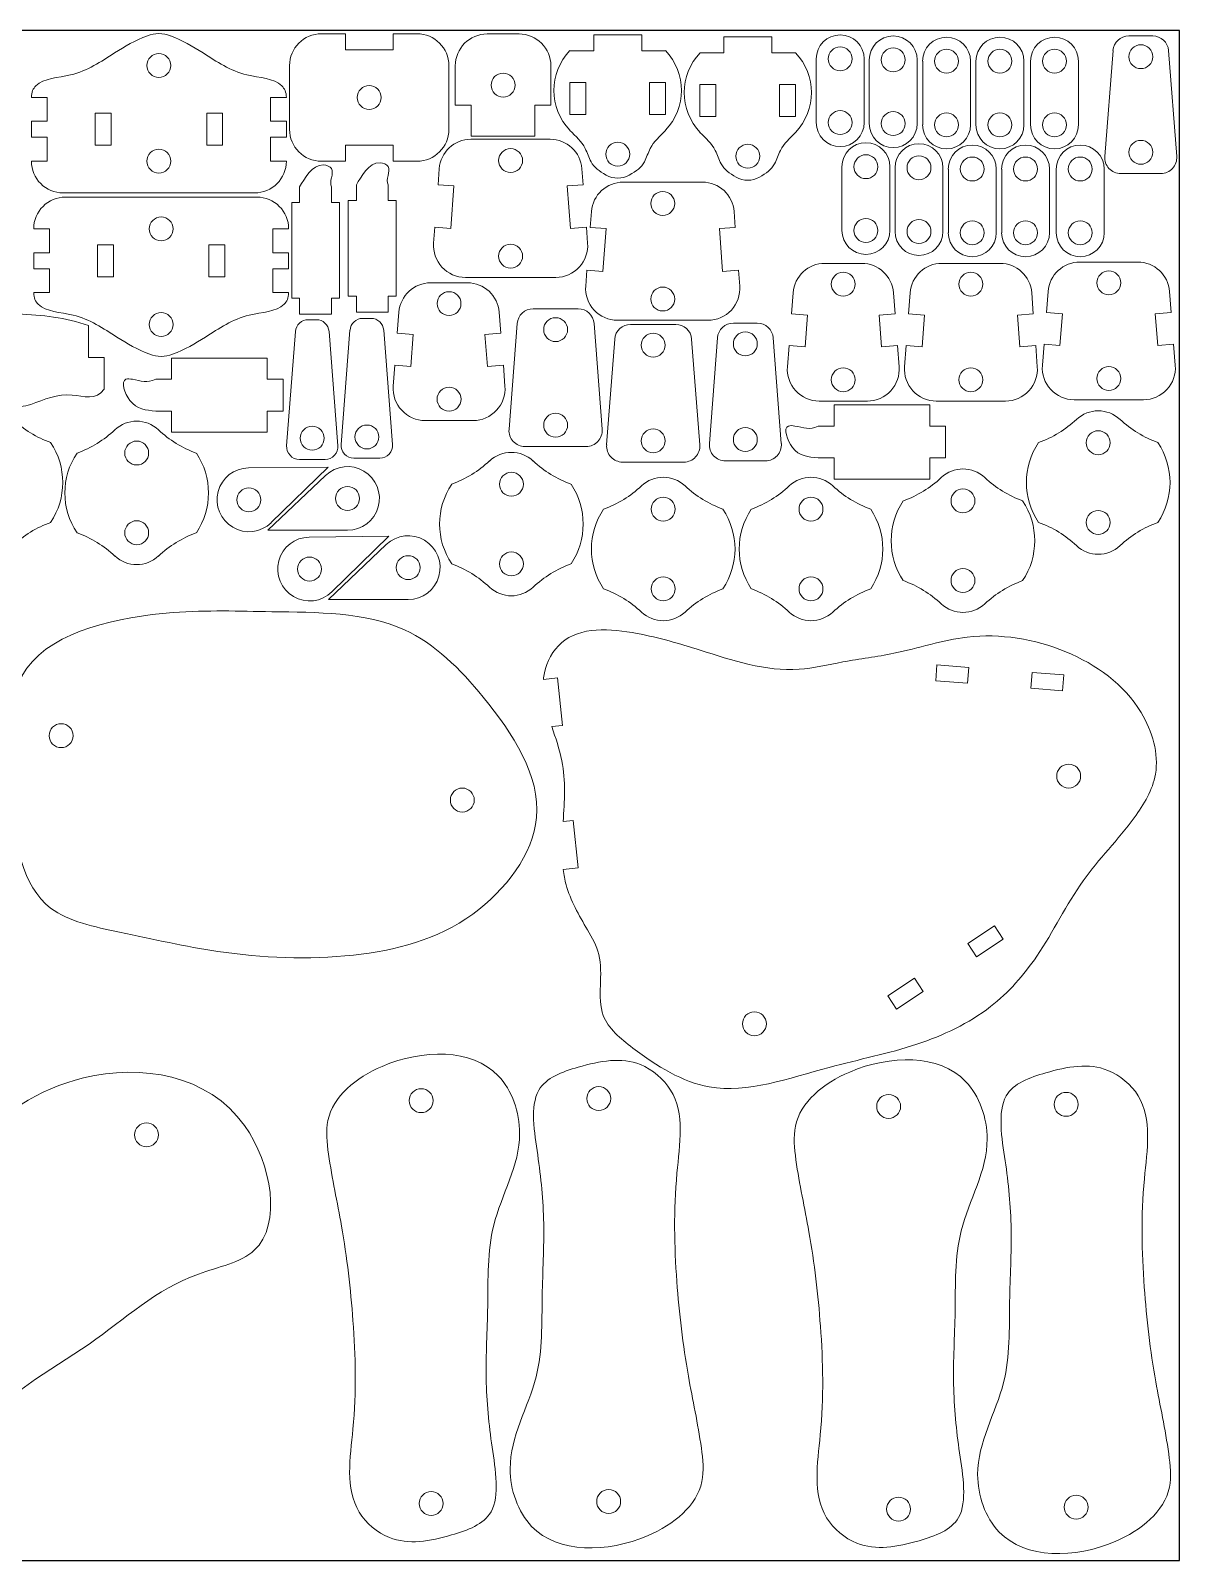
# Model space of a CAD drawing. Header units: inches. Extents: x -0.1 to 49, y 0 to 24.9.
# Drawn here: x 39.99 to 49.01, y 0.03 to 12.03 of the extents above; entities that cross this region are included whole.
import ezdxf

# ---------------------------------------------------------------- set-up
doc = ezdxf.new("R2010")
doc.units = ezdxf.units.IN
doc.header["$MEASUREMENT"] = 0

msp = doc.modelspace()

# ---------------------------------------------------------------- linework, layer by layer
at = {"color": 7, "linetype": 'Continuous', "lineweight": 15}
for p, q in [((42.464, 12.01), (42.276, 12.01)), ((42.464, 11.885), (42.464, 12.01)), ((43.026, 12.01), (42.839, 12.01)), ((42.839, 12.01), (42.839, 11.885)), ((43.826, 12.008), (43.576, 12.008)), ((44.413, 12.002), (44.788, 12.002)), ((44.413, 11.877), (44.413, 12.002)), ((44.788, 11.877), (44.788, 12.002)), ((42.839, 11.885), (42.464, 11.885)), ((45.433, 11.986), (45.808, 11.986)), ((45.433, 11.861), (45.433, 11.986)), ((45.808, 11.861), (45.808, 11.986)), ((48.609, 11.993), (48.796, 11.993)), ((44.413, 11.877), (44.225, 11.877)), ((44.975, 11.877), (44.788, 11.877)), ((45.433, 11.861), (45.245, 11.861)), ((45.995, 11.861), (45.808, 11.861)), ((46.157, 11.313), (46.157, 11.813)), ((46.532, 11.813), (46.532, 11.313)), ((46.573, 11.305), (46.573, 11.805)), ((46.948, 11.805), (46.948, 11.305)), ((46.992, 11.295), (46.992, 11.795)), ((47.367, 11.795), (47.367, 11.295)), ((47.41, 11.295), (47.41, 11.795)), ((47.785, 11.795), (47.785, 11.295)), ((47.839, 11.295), (47.839, 11.795)), ((48.214, 11.795), (48.214, 11.295)), ((48.421, 11.048), (48.485, 11.878)), ((48.921, 11.878), (48.985, 11.048)), ((42.026, 11.76), (42.026, 11.26)), ((43.276, 11.26), (43.276, 11.76)), ((43.326, 11.758), (43.326, 11.449)), ((44.076, 11.449), (44.076, 11.758)), ((44.225, 11.627), (44.225, 11.377)), ((44.225, 11.627), (44.35, 11.627)), ((44.35, 11.627), (44.35, 11.377)), ((44.85, 11.627), (44.85, 11.377)), ((44.85, 11.627), (44.975, 11.627)), ((44.975, 11.627), (44.975, 11.377)), ((45.245, 11.611), (45.245, 11.361)), ((45.245, 11.611), (45.37, 11.611)), ((45.37, 11.611), (45.37, 11.361)), ((45.87, 11.611), (45.87, 11.361)), ((45.87, 11.611), (45.995, 11.611)), ((45.995, 11.611), (45.995, 11.361)), ((40.126, 11.511), (40.001, 11.511)), ((40.126, 11.323), (40.126, 11.511)), ((41.876, 11.323), (41.876, 11.511)), ((42.001, 11.511), (41.876, 11.511)), ((43.451, 11.449), (43.326, 11.449)), ((43.451, 11.449), (43.451, 11.207)), ((43.951, 11.207), (43.951, 11.449)), ((44.076, 11.449), (43.951, 11.449)), ((40.001, 11.323), (40.126, 11.323)), ((40.001, 11.198), (40.001, 11.323)), ((40.501, 11.386), (40.501, 11.136)), ((40.501, 11.386), (40.626, 11.386)), ((40.626, 11.386), (40.626, 11.136)), ((41.376, 11.386), (41.376, 11.136)), ((41.376, 11.386), (41.501, 11.386)), ((41.501, 11.386), (41.501, 11.136)), ((42.001, 11.323), (41.876, 11.323)), ((42.001, 11.198), (42.001, 11.323)), ((44.225, 11.377), (44.35, 11.377)), ((44.85, 11.377), (44.975, 11.377)), ((45.245, 11.361), (45.37, 11.361)), ((45.87, 11.361), (45.995, 11.361)), ((40.001, 11.198), (40.126, 11.198)), ((40.126, 11.011), (40.126, 11.198)), ((41.876, 11.011), (41.876, 11.198)), ((42.001, 11.198), (41.876, 11.198)), ((43.449, 11.182), (44.07, 11.182)), ((43.451, 11.207), (43.951, 11.207)), ((40.501, 11.136), (40.626, 11.136)), ((41.376, 11.136), (41.501, 11.136)), ((42.464, 11.01), (42.464, 11.135)), ((42.464, 11.135), (42.839, 11.135)), ((42.839, 11.135), (42.839, 11.01)), ((40.001, 11.011), (40.126, 11.011)), ((42.001, 11.011), (41.876, 11.011)), ((42.276, 11.01), (42.464, 11.01)), ((42.839, 11.01), (43.026, 11.01)), ((43.191, 10.826), (43.2, 10.951)), ((44.319, 10.951), (44.329, 10.826)), ((46.359, 10.467), (46.359, 10.967)), ((46.734, 10.967), (46.734, 10.467)), ((46.775, 10.459), (46.775, 10.959)), ((47.15, 10.959), (47.15, 10.459)), ((47.194, 10.449), (47.194, 10.949)), ((47.569, 10.949), (47.569, 10.449)), ((47.612, 10.449), (47.612, 10.949)), ((47.987, 10.949), (47.987, 10.449)), ((48.04, 10.449), (48.04, 10.949)), ((48.415, 10.949), (48.415, 10.449)), ((42.105, 10.685), (42.105, 10.81)), ((42.355, 10.685), (42.355, 10.81)), ((42.55, 10.701), (42.55, 10.826)), ((42.8, 10.701), (42.8, 10.826)), ((43.315, 10.817), (43.191, 10.826)), ((43.29, 10.483), (43.315, 10.817)), ((44.329, 10.826), (44.204, 10.817)), ((44.23, 10.483), (44.204, 10.817)), ((44.643, 10.846), (45.264, 10.846)), ((48.545, 10.913), (48.86, 10.913)), ((41.751, 10.761), (40.251, 10.761)), ((40.269, 10.729), (41.769, 10.729)), ((42.043, 9.935), (42.043, 10.685)), ((42.105, 10.685), (42.043, 10.685)), ((42.418, 10.685), (42.355, 10.685)), ((42.418, 9.935), (42.418, 10.685)), ((42.487, 9.951), (42.487, 10.701)), ((42.55, 10.701), (42.487, 10.701)), ((42.862, 10.701), (42.8, 10.701)), ((42.862, 9.951), (42.862, 10.701)), ((44.384, 10.49), (44.394, 10.615)), ((45.513, 10.615), (45.522, 10.49)), ((40.019, 10.479), (40.144, 10.479)), ((40.144, 10.479), (40.144, 10.292)), ((41.894, 10.479), (41.894, 10.292)), ((42.019, 10.479), (41.894, 10.479)), ((43.155, 10.368), (43.165, 10.492)), ((43.29, 10.483), (43.165, 10.492)), ((44.354, 10.492), (44.23, 10.483)), ((44.354, 10.492), (44.364, 10.368)), ((44.509, 10.481), (44.384, 10.49)), ((44.483, 10.146), (44.509, 10.481)), ((45.522, 10.49), (45.398, 10.481)), ((45.423, 10.146), (45.398, 10.481)), ((40.519, 10.104), (40.519, 10.354)), ((40.644, 10.354), (40.519, 10.354)), ((40.644, 10.104), (40.644, 10.354)), ((41.394, 10.104), (41.394, 10.354)), ((41.519, 10.354), (41.394, 10.354)), ((41.519, 10.104), (41.519, 10.354)), ((40.019, 10.292), (40.144, 10.292)), ((40.019, 10.292), (40.019, 10.167)), ((42.019, 10.292), (41.894, 10.292)), ((42.019, 10.292), (42.019, 10.167)), ((46.225, 10.209), (46.513, 10.209)), ((47.143, 10.209), (47.598, 10.209)), ((48.225, 10.219), (48.679, 10.219)), ((40.019, 10.167), (40.144, 10.167)), ((40.144, 10.167), (40.144, 9.979)), ((40.644, 10.104), (40.519, 10.104)), ((41.519, 10.104), (41.394, 10.104)), ((41.894, 10.167), (41.894, 9.979)), ((42.019, 10.167), (41.894, 10.167)), ((43.405, 10.099), (44.115, 10.099)), ((44.349, 10.031), (44.359, 10.156)), ((44.483, 10.146), (44.359, 10.156)), ((45.548, 10.156), (45.423, 10.146)), ((45.548, 10.156), (45.558, 10.031)), ((40.019, 9.979), (40.144, 9.979)), ((41.894, 9.979), (42.019, 9.979)), ((43.133, 10.056), (43.421, 10.056)), ((45.963, 9.813), (45.976, 9.978)), ((46.762, 9.978), (46.775, 9.813)), ((46.881, 9.813), (46.894, 9.978)), ((47.847, 9.978), (47.859, 9.813)), ((47.963, 9.823), (47.976, 9.989)), ((48.928, 9.989), (48.941, 9.823)), ((42.105, 9.935), (42.043, 9.935)), ((42.105, 9.935), (42.105, 9.81)), ((42.355, 9.935), (42.355, 9.81)), ((42.418, 9.935), (42.355, 9.935)), ((42.55, 9.951), (42.487, 9.951)), ((42.55, 9.951), (42.55, 9.826)), ((42.8, 9.951), (42.8, 9.826)), ((42.862, 9.951), (42.8, 9.951)), ((43.936, 9.852), (44.29, 9.852)), ((40.448, 9.721), (40.448, 9.471)), ((42.105, 9.81), (42.355, 9.81)), ((42.172, 9.767), (42.236, 9.767)), ((42.55, 9.826), (42.8, 9.826)), ((42.6, 9.777), (42.665, 9.777)), ((42.871, 9.66), (42.884, 9.825)), ((43.671, 9.825), (43.683, 9.66)), ((43.748, 8.907), (43.812, 9.737)), ((44.414, 9.737), (44.478, 8.907)), ((44.598, 9.762), (45.308, 9.762)), ((44.701, 9.73), (45.055, 9.73)), ((45.507, 9.74), (45.695, 9.74)), ((45.963, 9.813), (46.088, 9.803)), ((46.088, 9.803), (46.069, 9.554)), ((46.65, 9.803), (46.775, 9.813)), ((46.65, 9.803), (46.67, 9.554)), ((47.006, 9.803), (46.881, 9.813)), ((46.987, 9.554), (47.006, 9.803)), ((47.859, 9.813), (47.735, 9.803)), ((47.754, 9.554), (47.735, 9.803)), ((48.088, 9.814), (47.963, 9.823)), ((48.068, 9.564), (48.088, 9.814)), ((48.941, 9.823), (48.816, 9.814)), ((48.836, 9.564), (48.816, 9.814)), ((42.003, 8.778), (42.072, 9.675)), ((42.336, 9.675), (42.405, 8.778)), ((42.431, 8.788), (42.5, 9.685)), ((42.765, 9.685), (42.834, 8.788)), ((42.871, 9.66), (42.996, 9.651)), ((42.996, 9.651), (42.977, 9.401)), ((43.559, 9.651), (43.683, 9.66)), ((43.559, 9.651), (43.578, 9.401)), ((44.513, 8.785), (44.577, 9.615)), ((45.179, 9.615), (45.243, 8.785)), ((45.319, 8.795), (45.383, 9.625)), ((45.819, 9.625), (45.883, 8.795)), ((45.931, 9.398), (45.944, 9.564)), ((45.944, 9.564), (46.069, 9.554)), ((46.67, 9.554), (46.794, 9.564)), ((46.794, 9.564), (46.807, 9.398)), ((46.849, 9.398), (46.862, 9.564)), ((46.987, 9.554), (46.862, 9.564)), ((47.879, 9.564), (47.754, 9.554)), ((47.879, 9.564), (47.891, 9.398)), ((47.931, 9.409), (47.944, 9.574)), ((48.068, 9.564), (47.944, 9.574)), ((48.96, 9.574), (48.836, 9.564)), ((48.96, 9.574), (48.973, 9.409)), ((40.573, 9.471), (40.448, 9.471)), ((40.573, 9.471), (40.573, 9.221)), ((41.101, 9.466), (41.851, 9.466)), ((41.101, 9.466), (41.101, 9.3)), ((41.851, 9.466), (41.851, 9.3)), ((42.84, 9.245), (42.852, 9.411)), ((42.852, 9.411), (42.977, 9.401)), ((43.578, 9.401), (43.703, 9.411)), ((43.703, 9.411), (43.715, 9.245)), ((40.976, 9.3), (41.101, 9.3)), ((41.976, 9.3), (41.851, 9.3)), ((41.976, 9.3), (41.976, 9.05)), ((46.18, 9.129), (46.558, 9.129)), ((47.099, 9.129), (47.642, 9.129)), ((48.18, 9.139), (48.724, 9.139)), ((40.976, 9.05), (41.101, 9.05)), ((41.101, 8.884), (41.101, 9.05)), ((41.851, 8.884), (41.851, 9.05)), ((41.976, 9.05), (41.851, 9.05)), ((46.297, 9.099), (47.047, 9.099)), ((46.297, 9.099), (46.297, 8.933)), ((47.047, 9.099), (47.047, 8.933)), ((41.101, 8.884), (41.851, 8.884)), ((43.089, 8.976), (43.466, 8.976)), ((46.172, 8.933), (46.297, 8.933)), ((47.172, 8.933), (47.047, 8.933)), ((47.172, 8.933), (47.172, 8.683)), ((43.872, 8.772), (44.353, 8.772)), ((42.103, 8.671), (42.305, 8.671)), ((42.531, 8.681), (42.734, 8.681)), ((44.638, 8.65), (45.119, 8.65)), ((45.444, 8.66), (45.759, 8.66)), ((46.172, 8.683), (46.297, 8.683)), ((46.297, 8.517), (46.297, 8.683)), ((47.047, 8.517), (47.047, 8.683)), ((47.172, 8.683), (47.047, 8.683)), ((41.704, 8.604), (42.329, 8.61)), ((41.856, 8.115), (42.308, 8.546)), ((42.329, 8.61), (41.881, 8.175)), ((46.297, 8.517), (47.047, 8.517)), ((42.481, 8.115), (41.856, 8.115)), ((42.181, 8.061), (42.806, 8.068)), ((42.806, 8.068), (42.357, 7.632)), ((42.332, 7.572), (42.785, 8.003)), ((42.957, 7.572), (42.332, 7.572)), ((47.094, 6.935), (47.103, 7.06)), ((47.103, 7.06), (47.353, 7.04)), ((47.353, 7.04), (47.343, 6.915)), ((47.841, 6.876), (47.851, 7)), ((47.851, 7), (48.1, 6.981)), ((48.1, 6.981), (48.09, 6.856)), ((44.127, 6.958), (44.017, 6.945)), ((44.168, 6.585), (44.127, 6.958)), ((47.343, 6.915), (47.094, 6.935)), ((48.09, 6.856), (47.841, 6.876)), ((44.168, 6.585), (44.083, 6.575)), ((44.25, 5.839), (44.172, 5.831)), ((44.291, 5.467), (44.25, 5.839)), ((44.291, 5.467), (44.172, 5.453)), ((47.555, 5.012), (47.346, 4.875)), ((47.624, 4.908), (47.555, 5.012)), ((47.414, 4.77), (47.346, 4.875)), ((47.624, 4.908), (47.414, 4.77)), ((46.928, 4.601), (46.719, 4.464)), ((46.996, 4.496), (46.928, 4.601)), ((46.787, 4.359), (46.719, 4.464)), ((46.996, 4.496), (46.787, 4.359))]:
    msp.add_line(p, q, dxfattribs=at)
msp.add_lwpolyline([(25.006, 0.035), (49.006, 0.035), (49.006, 12.035), (25.006, 12.035)], close=True)
for centre, radius in [((46.345, 11.813), 0.0938), ((46.761, 11.805), 0.0938), ((47.179, 11.795), 0.0938), ((47.598, 11.795), 0.0938), ((48.026, 11.795), 0.0938), ((48.703, 11.83), 0.0938), ((41.001, 11.761), 0.0938), ((43.701, 11.607), 0.0938), ((42.651, 11.51), 0.0938), ((46.345, 11.313), 0.0938), ((46.761, 11.305), 0.0938), ((47.179, 11.295), 0.0938), ((47.598, 11.295), 0.0938), ((48.026, 11.295), 0.0938), ((48.703, 11.08), 0.0938), ((41.001, 11.011), 0.0938), ((43.76, 11.015), 0.0938), ((44.6, 11.065), 0.0938), ((45.62, 11.049), 0.0938), ((46.547, 10.967), 0.0938), ((46.963, 10.959), 0.0938), ((47.381, 10.949), 0.0938), ((47.799, 10.949), 0.0938), ((48.228, 10.949), 0.0938), ((44.953, 10.679), 0.0938), ((41.019, 10.479), 0.0938), ((46.547, 10.467), 0.0938), ((46.963, 10.459), 0.0938), ((47.381, 10.449), 0.0938), ((47.799, 10.449), 0.0938), ((48.228, 10.449), 0.0938), ((43.76, 10.265), 0.0938), ((46.369, 10.046), 0.0937), ((47.37, 10.046), 0.0937), ((48.452, 10.056), 0.0937), ((43.277, 9.893), 0.0937), ((44.953, 9.929), 0.0938), ((41.019, 9.729), 0.0938), ((44.113, 9.689), 0.0938), ((44.878, 9.567), 0.0938), ((45.601, 9.577), 0.0938), ((46.369, 9.296), 0.0938), ((47.37, 9.296), 0.0937), ((48.452, 9.306), 0.0937), ((43.277, 9.143), 0.0938), ((44.113, 8.939), 0.0938), ((42.204, 8.837), 0.0938), ((42.633, 8.847), 0.0938), ((44.878, 8.817), 0.0938), ((45.601, 8.827), 0.0938), ((48.369, 8.802), 0.0938), ((40.827, 8.721), 0.0938), ((43.766, 8.476), 0.0938), ((41.707, 8.354), 0.0938), ((42.481, 8.365), 0.0938), ((47.308, 8.346), 0.0938), ((44.957, 8.281), 0.0938), ((46.116, 8.281), 0.0938), ((40.827, 8.096), 0.0938), ((48.369, 8.177), 0.0938), ((43.766, 7.851), 0.0938), ((42.183, 7.811), 0.0938), ((42.957, 7.822), 0.0938), ((47.308, 7.721), 0.0938), ((44.957, 7.656), 0.0938), ((46.116, 7.656), 0.0938), ((40.234, 6.504), 0.0938), ((48.137, 6.187), 0.0938), ((43.381, 5.999), 0.0938), ((45.672, 4.244), 0.0938), ((43.058, 3.641), 0.0938), ((44.451, 3.657), 0.0938), ((46.725, 3.596), 0.0938), ((48.117, 3.612), 0.0938), ((40.904, 3.373), 0.0938), ((43.137, 0.481), 0.0938), ((44.529, 0.497), 0.0938), ((46.803, 0.437), 0.0938), ((48.196, 0.452), 0.0938)]:
    msp.add_circle(centre, radius, dxfattribs=at)
for centre, radius, start, end in [((41.001, 11.761), 0.25, 68.9246, 111.0754), ((42.276, 11.76), 0.25, 90, 180), ((43.026, 11.76), 0.25, 0, 90), ((43.576, 11.758), 0.25, 90, 180), ((43.826, 11.758), 0.25, 0, 90), ((46.345, 11.813), 0.188, 0, 180), ((46.761, 11.805), 0.188, 0, 180), ((47.179, 11.795), 0.188, 0, 180), ((47.598, 11.795), 0.188, 0, 180), ((48.026, 11.795), 0.188, 0, 180), ((48.609, 11.868), 0.125, 90, 175.6013), ((48.796, 11.868), 0.125, 4.3987, 90), ((44.553, 11.565), 0.453, 136.3972, 223.6028), ((44.647, 11.565), 0.453, 316.3972, 43.6028), ((45.574, 11.549), 0.453, 136.3972, 223.6028), ((45.667, 11.549), 0.453, 316.3972, 43.6028), ((46.345, 11.313), 0.188, 180, 0), ((46.761, 11.305), 0.188, 180, 0), ((47.179, 11.295), 0.188, 180, 0), ((47.598, 11.295), 0.188, 180, 0), ((48.026, 11.295), 0.188, 180, 0), ((42.276, 11.26), 0.25, 180, 270), ((43.026, 11.26), 0.25, 270, 0), ((43.449, 10.932), 0.25, 90, 175.6013), ((44.07, 10.932), 0.25, 4.3987, 90), ((46.547, 10.967), 0.188, 0, 180), ((46.963, 10.959), 0.188, 0, 180), ((47.381, 10.949), 0.188, 0, 180), ((47.799, 10.949), 0.188, 0, 180), ((48.228, 10.949), 0.188, 0, 180), ((48.545, 11.038), 0.125, 175.6013, 270), ((48.86, 11.038), 0.125, 270, 4.3987), ((40.251, 11.011), 0.25, 180, 270), ((41.751, 11.011), 0.25, 270, 0), ((44.643, 10.596), 0.25, 90, 175.6013), ((44.6, 11.065), 0.188, 241.1098, 298.8902), ((45.264, 10.596), 0.25, 4.3987, 90), ((45.62, 11.049), 0.188, 241.1098, 298.8902), ((40.269, 10.479), 0.25, 90, 180), ((41.769, 10.479), 0.25, 0, 90), ((46.547, 10.467), 0.188, 180, 0), ((46.963, 10.459), 0.188, 180, 0), ((47.381, 10.449), 0.188, 180, 0), ((47.799, 10.449), 0.188, 180, 0), ((48.228, 10.449), 0.188, 180, 0), ((43.405, 10.349), 0.25, 175.6013, 270), ((44.115, 10.349), 0.25, 270, 4.3987), ((46.225, 9.959), 0.25, 90, 175.6013), ((46.513, 9.959), 0.25, 4.3987, 90), ((47.143, 9.959), 0.25, 90, 175.6013), ((47.598, 9.959), 0.25, 4.3987, 90), ((48.225, 9.969), 0.25, 90, 175.6013), ((48.679, 9.969), 0.25, 4.3987, 90), ((43.133, 9.806), 0.25, 90, 175.6013), ((43.421, 9.806), 0.25, 4.3987, 90), ((44.598, 10.012), 0.25, 175.6013, 270), ((45.308, 10.012), 0.25, 270, 4.3987), ((43.936, 9.727), 0.125, 90, 175.6013), ((44.29, 9.727), 0.125, 4.3987, 90), ((42.172, 9.667), 0.1, 90, 175.6013), ((42.236, 9.667), 0.1, 4.3987, 90), ((42.6, 9.677), 0.1, 90, 175.6013), ((42.665, 9.677), 0.1, 4.3987, 90), ((44.701, 9.605), 0.125, 90, 175.6013), ((45.055, 9.605), 0.125, 4.3987, 90), ((45.507, 9.615), 0.125, 90, 175.6013), ((45.695, 9.615), 0.125, 4.3987, 90), ((41.019, 9.729), 0.25, 248.9246, 291.0754), ((46.18, 9.379), 0.25, 175.6013, 270), ((46.558, 9.379), 0.25, 270, 4.3987), ((47.099, 9.379), 0.25, 175.6013, 270), ((47.642, 9.379), 0.25, 270, 4.3987), ((48.18, 9.389), 0.25, 175.6013, 270), ((48.724, 9.389), 0.25, 270, 4.3987), ((43.089, 9.226), 0.25, 175.6013, 270), ((43.466, 9.226), 0.25, 270, 4.3987), ((48.369, 8.802), 0.25, 46.8841, 133.1159), ((40.451, 9.621), 0.871, 226.8841, 249.9502), ((40.061, 9.539), 0.871, 290.0498, 313.1159), ((40.827, 8.721), 0.25, 46.8841, 133.1159), ((41.593, 9.539), 0.871, 226.8841, 249.9502), ((43.872, 8.897), 0.125, 175.6013, 270), ((44.353, 8.897), 0.125, 270, 4.3987), ((47.603, 9.621), 0.871, 290.0498, 313.1159), ((49.136, 9.621), 0.871, 226.8841, 249.9502), ((39.684, 8.49), 0.563, 326.251, 33.749), ((42.103, 8.771), 0.1, 175.6013, 270), ((42.305, 8.771), 0.1, 270, 4.3987), ((42.531, 8.781), 0.1, 175.6013, 270), ((42.734, 8.781), 0.1, 270, 4.3987), ((44.638, 8.775), 0.125, 175.6013, 270), ((45.119, 8.775), 0.125, 270, 4.3987), ((45.444, 8.785), 0.125, 175.6013, 270), ((45.759, 8.785), 0.125, 270, 4.3987), ((48.369, 8.49), 0.563, 146.251, 213.749), ((48.369, 8.49), 0.563, 326.251, 33.749), ((40.827, 8.408), 0.563, 146.251, 213.749), ((40.827, 8.408), 0.563, 326.251, 33.749), ((42.999, 9.295), 0.871, 290.0498, 313.1159), ((43.766, 8.476), 0.25, 46.8841, 133.1159), ((44.532, 9.295), 0.871, 226.8841, 249.9502), ((41.707, 8.354), 0.25, 90.5724, 314.1752), ((42.481, 8.365), 0.25, 270, 133.6028), ((44.957, 8.281), 0.25, 46.8841, 133.1159), ((46.116, 8.281), 0.25, 46.8841, 133.1159), ((46.542, 9.164), 0.871, 290.0498, 313.1159), ((47.308, 8.346), 0.25, 46.8841, 133.1159), ((48.075, 9.164), 0.871, 226.8841, 249.9502), ((43.766, 8.164), 0.563, 146.251, 213.749), ((43.766, 8.164), 0.563, 326.251, 33.749), ((44.191, 9.099), 0.871, 290.0498, 313.1159), ((45.724, 9.099), 0.871, 226.8841, 249.9502), ((45.35, 9.099), 0.871, 290.0498, 313.1159), ((46.883, 9.099), 0.871, 226.8841, 249.9502), ((44.957, 7.968), 0.563, 146.251, 213.749), ((44.957, 7.968), 0.563, 326.251, 33.749), ((46.116, 7.968), 0.563, 146.251, 213.749), ((46.116, 7.968), 0.563, 326.251, 33.749), ((47.308, 8.033), 0.563, 146.251, 213.749), ((47.308, 8.033), 0.563, 326.251, 33.749), ((40.451, 7.359), 0.871, 110.0498, 133.1159), ((47.603, 7.359), 0.871, 46.8841, 69.9502), ((49.136, 7.359), 0.871, 110.0498, 133.1159), ((40.061, 7.277), 0.871, 46.8841, 69.9502), ((41.593, 7.277), 0.871, 110.0498, 133.1159), ((42.183, 7.811), 0.25, 90.5724, 314.1752), ((42.957, 7.822), 0.25, 270, 133.6028), ((48.369, 8.177), 0.25, 226.8841, 313.1159), ((40.827, 8.096), 0.25, 226.8841, 313.1159), ((42.999, 7.033), 0.871, 46.8841, 69.9502), ((44.532, 7.033), 0.871, 110.0498, 133.1159), ((46.542, 6.902), 0.871, 46.8841, 69.9502), ((48.075, 6.902), 0.871, 110.0498, 133.1159), ((43.766, 7.851), 0.25, 226.8841, 313.1159), ((44.191, 6.837), 0.871, 46.8841, 69.9502), ((45.724, 6.837), 0.871, 110.0498, 133.1159), ((45.35, 6.837), 0.871, 46.8841, 69.9502), ((46.883, 6.837), 0.871, 110.0498, 133.1159), ((44.957, 7.656), 0.25, 226.8841, 313.1159), ((46.116, 7.656), 0.25, 226.8841, 313.1159), ((47.308, 7.721), 0.25, 226.8841, 313.1159)]:
    msp.add_arc(centre, radius, start, end, dxfattribs=at)
for points, knots in [([(40.001, 11.511), (40.001, 11.553), (40.06, 11.662), (40.363, 11.665), (40.626, 11.847), (40.816, 11.958), (40.911, 11.994)], [0, 0, 0, 0, 0.091573, 0.361911, 0.725975, 1, 1, 1, 1]), ([(42.001, 11.511), (42.001, 11.553), (41.941, 11.662), (41.638, 11.665), (41.375, 11.847), (41.185, 11.958), (41.091, 11.994)], [0, 0, 0, 0, 0.091573, 0.361911, 0.725975, 1, 1, 1, 1]), ([(44.225, 11.252), (44.271, 11.204), (44.345, 11.141), (44.388, 10.983), (44.454, 10.932), (44.509, 10.901)], [0, 0, 0, 0, 0.403777, 0.653865, 1, 1, 1, 1]), ([(44.975, 11.252), (44.929, 11.204), (44.855, 11.141), (44.812, 10.983), (44.747, 10.932), (44.691, 10.901)], [0, 0, 0, 0, 0.403777, 0.653865, 1, 1, 1, 1]), ([(45.245, 11.236), (45.292, 11.188), (45.365, 11.125), (45.408, 10.967), (45.474, 10.915), (45.53, 10.884)], [0, 0, 0, 0, 0.403777, 0.653865, 1, 1, 1, 1]), ([(45.995, 11.236), (45.949, 11.188), (45.876, 11.125), (45.833, 10.967), (45.767, 10.915), (45.711, 10.884)], [0, 0, 0, 0, 0.403777, 0.653865, 1, 1, 1, 1]), ([(42.105, 10.81), (42.143, 10.868), (42.215, 11.017), (42.4, 10.949), (42.332, 10.846), (42.355, 10.81)], [0, 0, 0, 0, 0.552545, 0.698481, 1, 1, 1, 1]), ([(42.55, 10.826), (42.587, 10.884), (42.659, 11.034), (42.844, 10.965), (42.776, 10.862), (42.8, 10.826)], [0, 0, 0, 0, 0.552545, 0.698481, 1, 1, 1, 1]), ([(40.019, 9.979), (40.019, 9.937), (40.078, 9.828), (40.382, 9.825), (40.645, 9.643), (40.834, 9.532), (40.929, 9.496)], [0, 0, 0, 0, 0.091573, 0.361911, 0.725975, 1, 1, 1, 1]), ([(42.019, 9.979), (42.019, 9.937), (41.96, 9.828), (41.656, 9.825), (41.393, 9.643), (41.204, 9.532), (41.109, 9.496)], [0, 0, 0, 0, 0.091573, 0.361911, 0.725975, 1, 1, 1, 1]), ([(38.948, 9.298), (39.182, 9.208), (39.479, 9.173), (39.897, 9.064), (39.996, 9.103)], [0, 0, 0, 0, 0.2569093, 0.3847462, 0.3847462, 0.3847462, 0.3847462]), ([(40.976, 9.05), (40.9, 9.058), (40.775, 9.063), (40.69, 9.312), (40.847, 9.295), (40.909, 9.265), (40.976, 9.3)], [0, 0, 0, 0, 0.353492, 0.624795, 0.705321, 1, 1, 1, 1]), ([(39.996, 9.103), (40.099, 9.141), (40.295, 9.22), (40.507, 9.128), (40.573, 9.221)], [0, 0, 0, 0, 0.552836, 1, 1, 1, 1]), ([(46.172, 8.683), (46.095, 8.691), (45.971, 8.696), (45.886, 8.945), (46.043, 8.928), (46.104, 8.898), (46.172, 8.933)], [0, 0, 0, 0, 0.353492, 0.624795, 0.705321, 1, 1, 1, 1]), ([(41.112, 7.469), (40.682, 7.437), (39.764, 7.242), (39.809, 6.054), (39.964, 5.109), (40.779, 4.948), (41.543, 4.773), (42.508, 4.728), (43.482, 4.98), (44.183, 5.897), (43.609, 6.782), (42.914, 7.478), (41.957, 7.468), (41.383, 7.49), (41.112, 7.469)], [0, 0, 0, 0, 0.109929, 0.202397, 0.284224, 0.335388, 0.405959, 0.501198, 0.58986, 0.671199, 0.763591, 0.836455, 0.930609, 1, 1, 1, 1]), ([(44.172, 5.453), (44.177, 5.413), (44.208, 5.249), (44.332, 5.033), (44.516, 4.715), (44.392, 4.318), (44.808, 3.973), (45.387, 3.612), (46.188, 3.907), (46.93, 4.049), (47.521, 4.324), (47.941, 4.803), (48.209, 5.374), (48.613, 5.774), (48.886, 6.228), (48.713, 6.808), (48.13, 7.221), (47.397, 7.34), (46.828, 7.145), (46.384, 7.094), (45.878, 6.968), (45.324, 7.153), (44.748, 7.328), (44.197, 7.37), (44.044, 7.085), (44.025, 6.997), (44.021, 6.98), (44.019, 6.963), (44.017, 6.945)], [0.111717, 0.111717, 0.111717, 0.111717, 0.1206738, 0.148904, 0.1641659, 0.1987067, 0.2236188, 0.2719587, 0.3405409, 0.3918184, 0.4385, 0.4771503, 0.5271779, 0.5729772, 0.600307, 0.6360403, 0.69068, 0.7469129, 0.7893863, 0.8186818, 0.8437191, 0.9006592, 0.9374826, 0.9804937, 1, 1, 1, 1.0037866, 1.0037866, 1.0037866, 1.0037866]), ([(44.083, 6.575), (44.112, 6.487), (44.199, 6.243), (44.182, 5.989), (44.172, 5.831)], [0.03110711, 0.03110711, 0.03110711, 0.03110711, 0.05067034, 0.08441647, 0.08441647, 0.08441647, 0.08441647]), ([(42.332, 3.222), (42.359, 3.028), (42.455, 2.606), (42.538, 1.876), (42.556, 1.151), (42.44, 0.484), (42.853, 0.135), (43.249, 0.207), (43.634, 0.348), (43.657, 0.667), (43.598, 1.005), (43.553, 1.471), (43.591, 2.048), (43.566, 2.713), (43.923, 3.276), (43.659, 4.054), (42.814, 4.042), (42.289, 3.611), (42.319, 3.311), (42.332, 3.222)], [0, 0, 0, 0, 0.062075, 0.14282, 0.234857, 0.305446, 0.33893, 0.391746, 0.4305, 0.455901, 0.486064, 0.544324, 0.605685, 0.674669, 0.755717, 0.807826, 0.906477, 0.971557, 1, 1, 1, 1]), ([(45.256, 0.916), (45.229, 1.11), (45.133, 1.532), (45.049, 2.262), (45.032, 2.987), (45.148, 3.654), (44.734, 4.003), (44.339, 3.931), (43.953, 3.79), (43.931, 3.471), (43.989, 3.133), (44.035, 2.667), (43.997, 2.09), (44.021, 1.425), (43.664, 0.862), (43.928, 0.084), (44.773, 0.096), (45.299, 0.527), (45.268, 0.827), (45.256, 0.916)], [0, 0, 0, 0, 0.062075, 0.14282, 0.234857, 0.305446, 0.33893, 0.391746, 0.4305, 0.455901, 0.486064, 0.544324, 0.605685, 0.674669, 0.755717, 0.807826, 0.906477, 0.971557, 1, 1, 1, 1]), ([(45.998, 3.177), (46.025, 2.983), (46.121, 2.562), (46.205, 1.831), (46.222, 1.106), (46.106, 0.439), (46.52, 0.091), (46.915, 0.162), (47.301, 0.303), (47.323, 0.623), (47.265, 0.961), (47.219, 1.426), (47.257, 2.004), (47.233, 2.668), (47.59, 3.232), (47.326, 4.009), (46.481, 3.998), (45.955, 3.566), (45.986, 3.266), (45.998, 3.177)], [0, 0, 0, 0, 0.062075, 0.14282, 0.234857, 0.305446, 0.33893, 0.391746, 0.4305, 0.455901, 0.486064, 0.544324, 0.605685, 0.674669, 0.755717, 0.807826, 0.906477, 0.971557, 1, 1, 1, 1]), ([(38.652, 1.655), (38.605, 1.598), (38.454, 1.426), (38.42, 1.044), (38.32, 0.554), (38.788, 0.216), (39.276, 0.383), (39.445, 0.741), (39.684, 1.291), (40.473, 1.676), (41.09, 2.269), (42.007, 2.436), (41.777, 3.788), (40.45, 3.991), (39.518, 3.383), (39.163, 2.475), (38.88, 1.935), (38.652, 1.655)], [0, 0, 0, 0, 0.02086, 0.063863, 0.106625, 0.152099, 0.197955, 0.233554, 0.26154, 0.367581, 0.464213, 0.509543, 0.602655, 0.72773, 0.825803, 0.898573, 1, 1, 1, 1]), ([(48.922, 0.871), (48.895, 1.065), (48.799, 1.487), (48.716, 2.217), (48.698, 2.943), (48.814, 3.61), (48.401, 3.958), (48.005, 3.886), (47.62, 3.746), (47.597, 3.426), (47.656, 3.088), (47.701, 2.622), (47.663, 2.045), (47.688, 1.381), (47.331, 0.817), (47.595, 0.04), (48.44, 0.051), (48.965, 0.482), (48.935, 0.782), (48.922, 0.871)], [0, 0, 0, 0, 0.062075, 0.14282, 0.234857, 0.305446, 0.33893, 0.391746, 0.4305, 0.455901, 0.486064, 0.544324, 0.605685, 0.674669, 0.755717, 0.807826, 0.906477, 0.971557, 1, 1, 1, 1])]:
    msp.add_open_spline(points, degree=3, knots=knots, dxfattribs=at)
msp.add_open_spline([(39.896, 9.812), (40.082, 9.804), (40.272, 9.785), (40.448, 9.721)], degree=3, dxfattribs=at)

doc.saveas('drawing.dxf')
